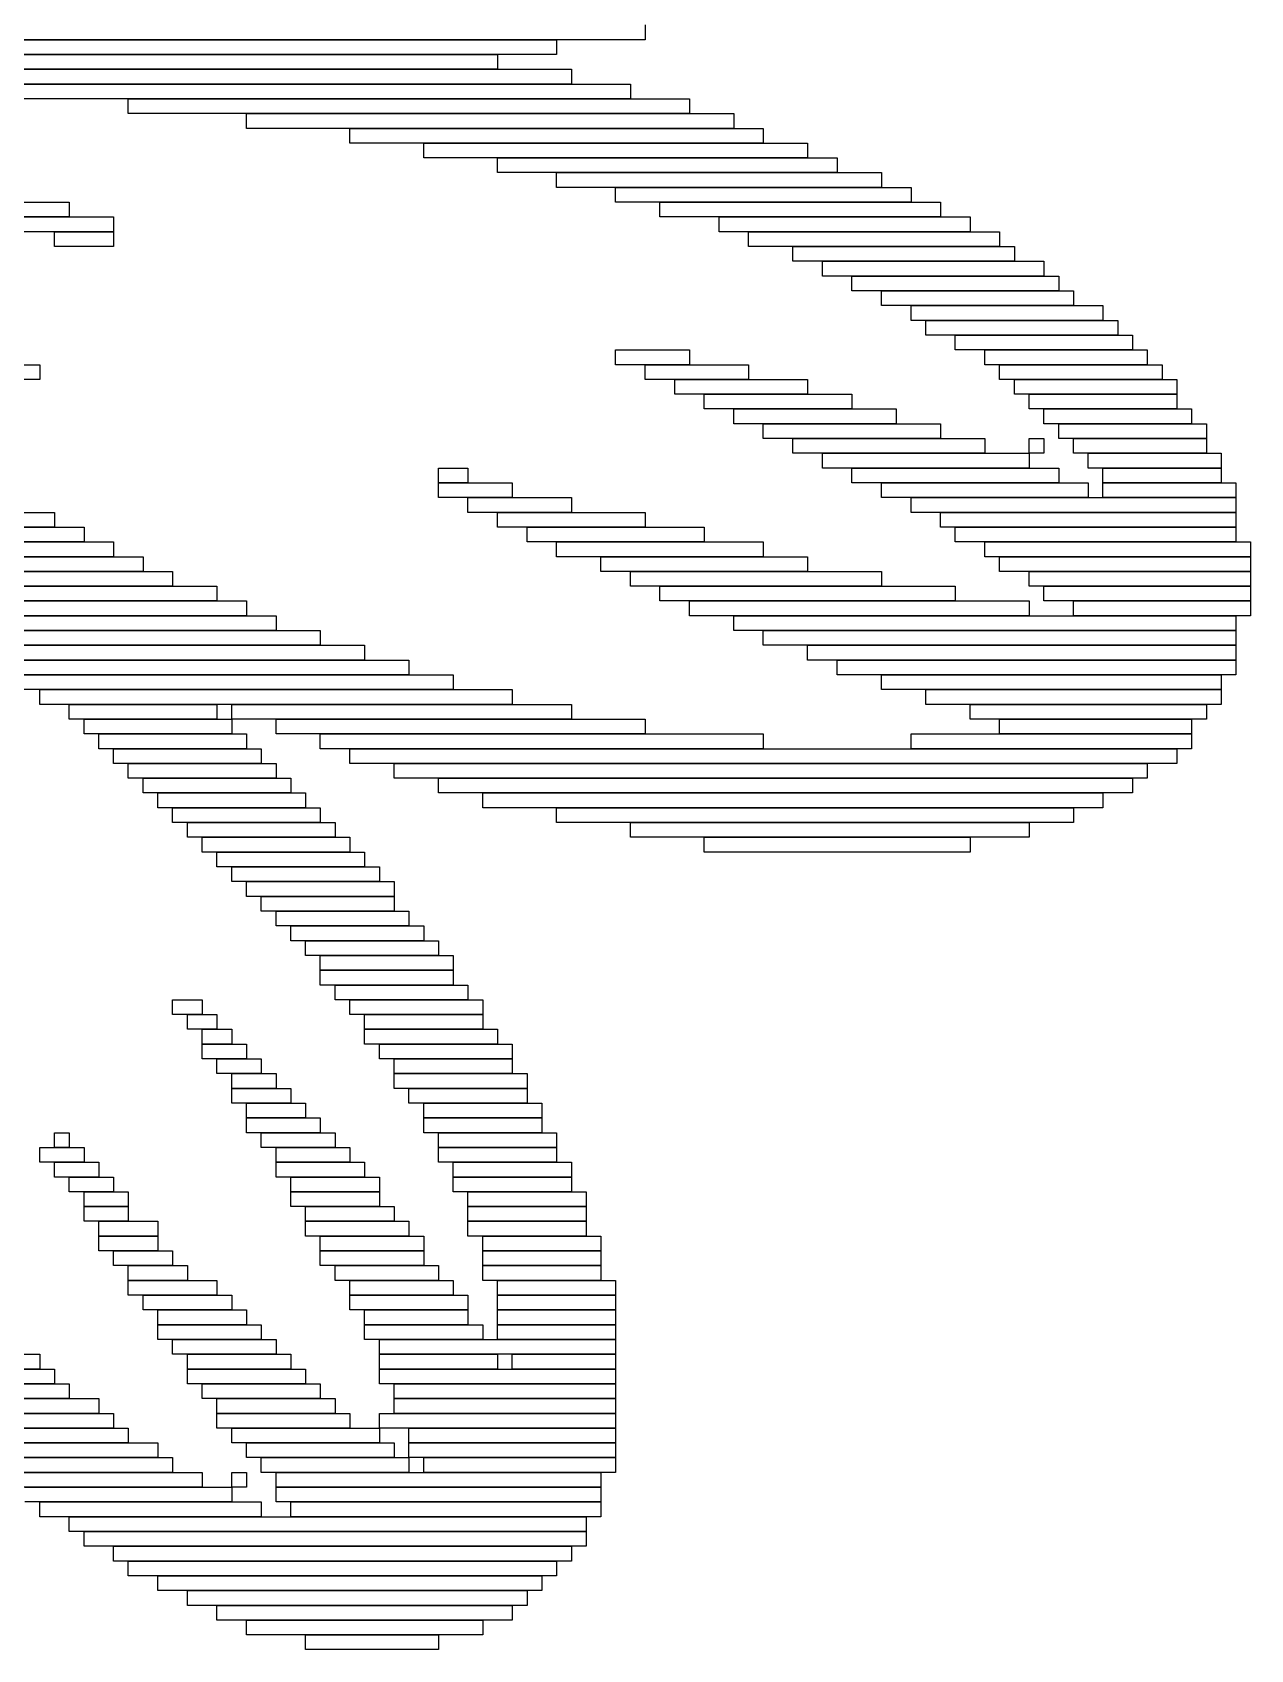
# Model space of a CAD drawing. Extents: x 369 to 654, y 304 to 721.
# Drawn here: x 571.5 to 654, y 471 to 580.5 of the extents above; entities that cross this region are included whole.
import ezdxf

# ---------------------------------------------------------------- set-up
doc = ezdxf.new("R2010")
doc.units = 0

msp = doc.modelspace()

# ---------------------------------------------------------------- linework, layer by layer
for p, q in [((613, 581), (613, 580)), ((613, 580), (408, 580)), ((412, 580), (607, 580)), ((607, 580), (607, 579)), ((607, 579), (412, 579)), ((416, 579), (603, 579)), ((603, 579), (603, 578)), ((603, 578), (416, 578)), ((421, 578), (608, 578)), ((608, 578), (608, 577)), ((608, 577), (421, 577)), ((568, 577), (612, 577)), ((612, 576), (568, 576)), ((578, 576), (616, 576)), ((578, 575), (578, 576)), ((612, 577), (612, 576)), ((616, 576), (616, 575)), ((616, 575), (578, 575)), ((586, 575), (619, 575)), ((586, 574), (586, 575)), ((619, 575), (619, 574)), ((619, 574), (586, 574)), ((593, 574), (621, 574)), ((593, 573), (593, 574)), ((621, 574), (621, 573)), ((621, 573), (593, 573)), ((598, 573), (624, 573)), ((598, 572), (598, 573)), ((624, 573), (624, 572)), ((624, 572), (598, 572)), ((603, 572), (626, 572)), ((603, 571), (603, 572)), ((626, 572), (626, 571)), ((626, 571), (603, 571)), ((607, 571), (629, 571)), ((607, 570), (607, 571)), ((629, 571), (629, 570)), ((629, 570), (607, 570)), ((611, 570), (631, 570)), ((611, 569), (611, 570)), ((631, 570), (631, 569)), ((563, 569), (574, 569)), ((574, 569), (574, 568)), ((631, 569), (611, 569)), ((614, 569), (633, 569)), ((614, 568), (614, 569)), ((633, 569), (633, 568)), ((574, 568), (563, 568)), ((569, 568), (577, 568)), ((577, 568), (577, 567)), ((633, 568), (614, 568)), ((618, 568), (635, 568)), ((618, 567), (618, 568)), ((635, 568), (635, 567)), ((577, 567), (569, 567)), ((573, 567), (577, 567)), ((573, 566), (573, 567)), ((577, 567), (577, 566)), ((635, 567), (618, 567)), ((620, 567), (637, 567)), ((620, 566), (620, 567)), ((637, 567), (637, 566)), ((577, 566), (573, 566)), ((637, 566), (620, 566)), ((623, 566), (638, 566)), ((623, 565), (623, 566)), ((638, 566), (638, 565)), ((638, 565), (623, 565)), ((625, 565), (640, 565)), ((625, 564), (625, 565)), ((640, 564), (625, 564)), ((627, 564), (641, 564)), ((627, 563), (627, 564)), ((640, 565), (640, 564)), ((641, 564), (641, 563)), ((641, 563), (627, 563)), ((629, 563), (642, 563)), ((629, 562), (629, 563)), ((642, 563), (642, 562)), ((642, 562), (629, 562)), ((631, 562), (644, 562)), ((631, 561), (631, 562)), ((644, 562), (644, 561)), ((644, 561), (631, 561)), ((632, 561), (645, 561)), ((632, 560), (632, 561)), ((645, 561), (645, 560)), ((645, 560), (632, 560)), ((634, 560), (646, 560)), ((634, 559), (634, 560)), ((646, 560), (646, 559)), ((611, 559), (616, 559)), ((611, 558), (611, 559)), ((616, 559), (616, 558)), ((646, 559), (634, 559)), ((636, 559), (647, 559)), ((636, 558), (636, 559)), ((647, 559), (647, 558)), ((569, 558), (572, 558)), ((572, 558), (572, 557)), ((616, 558), (611, 558)), ((613, 558), (620, 558)), ((613, 557), (613, 558)), ((620, 558), (620, 557)), ((647, 558), (636, 558)), ((637, 558), (648, 558)), ((637, 557), (637, 558)), ((648, 558), (648, 557)), ((572, 557), (569, 557)), ((620, 557), (613, 557)), ((615, 557), (624, 557)), ((615, 556), (615, 557)), ((624, 557), (624, 556)), ((648, 557), (637, 557)), ((638, 557), (649, 557)), ((638, 556), (638, 557)), ((649, 557), (649, 556)), ((624, 556), (615, 556)), ((617, 556), (627, 556)), ((617, 555), (617, 556)), ((627, 556), (627, 555)), ((649, 556), (638, 556)), ((639, 556), (649, 556)), ((639, 555), (639, 556)), ((649, 556), (649, 555)), ((627, 555), (617, 555)), ((619, 555), (630, 555)), ((619, 554), (619, 555)), ((630, 555), (630, 554)), ((649, 555), (639, 555)), ((640, 555), (650, 555)), ((640, 554), (640, 555)), ((650, 555), (650, 554)), ((630, 554), (619, 554)), ((621, 554), (633, 554)), ((621, 553), (621, 554)), ((633, 553), (621, 553)), ((623, 553), (636, 553)), ((623, 552), (623, 553)), ((633, 554), (633, 553)), ((636, 553), (636, 552)), ((639, 553), (640, 553)), ((639, 552), (639, 553)), ((650, 554), (640, 554)), ((640, 553), (640, 552)), ((641, 554), (651, 554)), ((641, 553), (641, 554)), ((651, 553), (641, 553)), ((642, 553), (651, 553)), ((642, 552), (642, 553)), ((651, 554), (651, 553)), ((651, 553), (651, 552)), ((636, 552), (623, 552)), ((625, 552), (639, 552)), ((625, 551), (625, 552)), ((640, 552), (639, 552)), ((639, 552), (639, 551)), ((651, 552), (642, 552)), ((643, 552), (652, 552)), ((643, 551), (643, 552)), ((652, 552), (652, 551)), ((599, 551), (601, 551)), ((599, 550), (599, 551)), ((601, 551), (601, 550)), ((639, 551), (625, 551)), ((627, 551), (641, 551)), ((627, 550), (627, 551)), ((641, 551), (641, 550)), ((652, 551), (643, 551)), ((644, 551), (652, 551)), ((644, 550), (644, 551)), ((652, 551), (652, 550)), ((601, 550), (599, 550)), ((599, 550), (604, 550)), ((599, 549), (599, 550)), ((604, 550), (604, 549)), ((641, 550), (627, 550)), ((629, 550), (643, 550)), ((629, 549), (629, 550)), ((643, 550), (643, 549)), ((652, 550), (644, 550)), ((644, 550), (653, 550)), ((644, 549), (644, 550)), ((653, 550), (653, 549)), ((604, 549), (599, 549)), ((601, 549), (608, 549)), ((601, 548), (601, 549)), ((608, 549), (608, 548)), ((643, 549), (629, 549)), ((631, 549), (653, 549)), ((631, 548), (631, 549)), ((653, 549), (644, 549)), ((653, 549), (653, 548)), ((555, 548), (573, 548)), ((573, 548), (573, 547)), ((608, 548), (601, 548)), ((603, 548), (613, 548)), ((603, 547), (603, 548)), ((613, 548), (613, 547)), ((653, 548), (631, 548)), ((633, 548), (653, 548)), ((633, 547), (633, 548)), ((653, 548), (653, 547)), ((573, 547), (555, 547)), ((557, 547), (575, 547)), ((575, 547), (575, 546)), ((613, 547), (603, 547)), ((605, 547), (617, 547)), ((605, 546), (605, 547)), ((617, 547), (617, 546)), ((653, 547), (633, 547)), ((634, 547), (653, 547)), ((634, 546), (634, 547)), ((653, 547), (653, 546)), ((575, 546), (557, 546)), ((558, 546), (577, 546)), ((577, 546), (577, 545)), ((617, 546), (605, 546)), ((607, 546), (621, 546)), ((607, 545), (607, 546)), ((621, 546), (621, 545)), ((653, 546), (634, 546)), ((636, 546), (654, 546)), ((636, 545), (636, 546)), ((654, 546), (654, 545)), ((577, 545), (558, 545)), ((559, 545), (579, 545)), ((579, 545), (579, 544)), ((621, 545), (607, 545)), ((610, 545), (624, 545)), ((610, 544), (610, 545)), ((624, 545), (624, 544)), ((654, 545), (636, 545)), ((637, 545), (654, 545)), ((637, 544), (637, 545)), ((654, 545), (654, 544)), ((579, 544), (559, 544)), ((560, 544), (581, 544)), ((581, 544), (581, 543)), ((624, 544), (610, 544)), ((612, 544), (629, 544)), ((612, 543), (612, 544)), ((629, 544), (629, 543)), ((654, 544), (637, 544)), ((639, 544), (654, 544)), ((639, 543), (639, 544)), ((654, 544), (654, 543)), ((581, 543), (560, 543)), ((562, 543), (584, 543)), ((584, 543), (584, 542)), ((629, 543), (612, 543)), ((614, 543), (634, 543)), ((614, 542), (614, 543)), ((634, 543), (634, 542)), ((654, 543), (639, 543)), ((640, 543), (654, 543)), ((640, 542), (640, 543)), ((654, 543), (654, 542)), ((584, 542), (562, 542)), ((563, 542), (586, 542)), ((586, 541), (563, 541)), ((564, 541), (588, 541)), ((586, 542), (586, 541)), ((588, 541), (588, 540)), ((634, 542), (614, 542)), ((616, 542), (639, 542)), ((616, 541), (616, 542)), ((639, 541), (616, 541)), ((619, 541), (653, 541)), ((619, 540), (619, 541)), ((639, 542), (639, 541)), ((654, 542), (640, 542)), ((642, 542), (654, 542)), ((642, 541), (642, 542)), ((654, 541), (642, 541)), ((653, 541), (653, 540)), ((654, 542), (654, 541)), ((588, 540), (564, 540)), ((565, 540), (591, 540)), ((591, 540), (591, 539)), ((653, 540), (619, 540)), ((621, 540), (653, 540)), ((621, 539), (621, 540)), ((653, 540), (653, 539)), ((591, 539), (565, 539)), ((566, 539), (594, 539)), ((594, 539), (594, 538)), ((653, 539), (621, 539)), ((624, 539), (653, 539)), ((624, 538), (624, 539)), ((653, 539), (653, 538)), ((594, 538), (566, 538)), ((567, 538), (597, 538)), ((597, 538), (597, 537)), ((653, 538), (624, 538)), ((626, 538), (653, 538)), ((626, 537), (626, 538)), ((653, 538), (653, 537)), ((597, 537), (567, 537)), ((569, 537), (600, 537)), ((600, 537), (600, 536)), ((653, 537), (626, 537)), ((629, 537), (652, 537)), ((629, 536), (629, 537)), ((652, 537), (652, 536)), ((600, 536), (569, 536)), ((572, 536), (604, 536)), ((572, 535), (572, 536)), ((604, 536), (604, 535)), ((652, 536), (629, 536)), ((632, 536), (652, 536)), ((632, 535), (632, 536)), ((652, 536), (652, 535)), ((604, 535), (572, 535)), ((574, 535), (584, 535)), ((574, 534), (574, 535)), ((584, 535), (584, 534)), ((585, 535), (608, 535)), ((585, 534), (585, 535)), ((608, 535), (608, 534)), ((652, 535), (632, 535)), ((635, 535), (651, 535)), ((635, 534), (635, 535)), ((651, 535), (651, 534)), ((584, 534), (574, 534)), ((575, 534), (585, 534)), ((575, 533), (575, 534)), ((608, 534), (585, 534)), ((585, 534), (585, 533)), ((588, 534), (613, 534)), ((588, 533), (588, 534)), ((613, 534), (613, 533)), ((651, 534), (635, 534)), ((637, 534), (650, 534)), ((637, 533), (637, 534)), ((650, 534), (650, 533)), ((585, 533), (575, 533)), ((576, 533), (586, 533)), ((576, 532), (576, 533)), ((586, 533), (586, 532)), ((613, 533), (588, 533)), ((591, 533), (621, 533)), ((591, 532), (591, 533)), ((621, 533), (621, 532)), ((631, 533), (650, 533)), ((631, 532), (631, 533)), ((650, 533), (637, 533)), ((650, 533), (650, 532)), ((586, 532), (576, 532)), ((577, 532), (587, 532)), ((577, 531), (577, 532)), ((587, 532), (587, 531)), ((621, 532), (591, 532)), ((593, 532), (649, 532)), ((593, 531), (593, 532)), ((650, 532), (631, 532)), ((649, 532), (649, 531)), ((587, 531), (577, 531)), ((578, 531), (588, 531)), ((578, 530), (578, 531)), ((588, 530), (578, 530)), ((579, 530), (589, 530)), ((579, 529), (579, 530)), ((588, 531), (588, 530)), ((589, 530), (589, 529)), ((649, 531), (593, 531)), ((596, 531), (647, 531)), ((596, 530), (596, 531)), ((647, 530), (596, 530)), ((599, 530), (646, 530)), ((599, 529), (599, 530)), ((646, 530), (646, 529)), ((647, 531), (647, 530)), ((589, 529), (579, 529)), ((580, 529), (590, 529)), ((580, 528), (580, 529)), ((590, 529), (590, 528)), ((646, 529), (599, 529)), ((602, 529), (644, 529)), ((602, 528), (602, 529)), ((644, 529), (644, 528)), ((590, 528), (580, 528)), ((581, 528), (591, 528)), ((581, 527), (581, 528)), ((591, 528), (591, 527)), ((644, 528), (602, 528)), ((607, 528), (642, 528)), ((607, 527), (607, 528)), ((642, 528), (642, 527)), ((591, 527), (581, 527)), ((582, 527), (592, 527)), ((582, 526), (582, 527)), ((592, 527), (592, 526)), ((642, 527), (607, 527)), ((612, 527), (639, 527)), ((612, 526), (612, 527)), ((639, 527), (639, 526)), ((592, 526), (582, 526)), ((583, 526), (593, 526)), ((583, 525), (583, 526)), ((593, 526), (593, 525)), ((639, 526), (612, 526)), ((617, 526), (635, 526)), ((617, 525), (617, 526)), ((635, 526), (635, 525)), ((593, 525), (583, 525)), ((584, 525), (594, 525)), ((584, 524), (584, 525)), ((594, 525), (594, 524)), ((635, 525), (617, 525)), ((594, 524), (584, 524)), ((585, 524), (595, 524)), ((585, 523), (585, 524)), ((595, 524), (595, 523)), ((595, 523), (585, 523)), ((586, 523), (596, 523)), ((586, 522), (586, 523)), ((596, 523), (596, 522)), ((596, 522), (586, 522)), ((587, 522), (596, 522)), ((587, 521), (587, 522)), ((596, 522), (596, 521)), ((596, 521), (587, 521)), ((588, 521), (597, 521)), ((588, 520), (588, 521)), ((597, 521), (597, 520)), ((597, 520), (588, 520)), ((589, 520), (598, 520)), ((589, 519), (589, 520)), ((598, 520), (598, 519)), ((598, 519), (589, 519)), ((590, 519), (599, 519)), ((590, 518), (590, 519)), ((599, 518), (590, 518)), ((591, 518), (600, 518)), ((591, 517), (591, 518)), ((599, 519), (599, 518)), ((600, 518), (600, 517)), ((600, 517), (591, 517)), ((591, 517), (600, 517)), ((591, 516), (591, 517)), ((600, 517), (600, 516)), ((600, 516), (591, 516)), ((592, 516), (601, 516)), ((592, 515), (592, 516)), ((601, 516), (601, 515)), ((581, 515), (583, 515)), ((581, 514), (581, 515)), ((583, 515), (583, 514)), ((601, 515), (592, 515)), ((593, 515), (602, 515)), ((593, 514), (593, 515)), ((602, 515), (602, 514)), ((583, 514), (581, 514)), ((582, 514), (584, 514)), ((582, 513), (582, 514)), ((584, 514), (584, 513)), ((602, 514), (593, 514)), ((594, 514), (602, 514)), ((594, 513), (594, 514)), ((602, 514), (602, 513)), ((584, 513), (582, 513)), ((583, 513), (585, 513)), ((583, 512), (583, 513)), ((585, 513), (585, 512)), ((602, 513), (594, 513)), ((594, 513), (603, 513)), ((594, 512), (594, 513)), ((603, 513), (603, 512)), ((585, 512), (583, 512)), ((583, 512), (586, 512)), ((583, 511), (583, 512)), ((586, 512), (586, 511)), ((603, 512), (594, 512)), ((595, 512), (604, 512)), ((595, 511), (595, 512)), ((604, 512), (604, 511)), ((586, 511), (583, 511)), ((584, 511), (587, 511)), ((584, 510), (584, 511)), ((587, 511), (587, 510)), ((604, 511), (595, 511)), ((596, 511), (604, 511)), ((596, 510), (596, 511)), ((604, 511), (604, 510)), ((587, 510), (584, 510)), ((585, 510), (588, 510)), ((585, 509), (585, 510)), ((588, 510), (588, 509)), ((604, 510), (596, 510)), ((596, 510), (605, 510)), ((596, 509), (596, 510)), ((605, 510), (605, 509)), ((588, 509), (585, 509)), ((585, 509), (589, 509)), ((585, 508), (585, 509)), ((589, 509), (589, 508)), ((605, 509), (596, 509)), ((597, 509), (605, 509)), ((597, 508), (597, 509)), ((605, 509), (605, 508)), ((589, 508), (585, 508)), ((586, 508), (590, 508)), ((586, 507), (586, 508)), ((590, 507), (586, 507)), ((586, 507), (591, 507)), ((586, 506), (586, 507)), ((590, 508), (590, 507)), ((591, 507), (591, 506)), ((605, 508), (597, 508)), ((598, 508), (606, 508)), ((598, 507), (598, 508)), ((606, 507), (598, 507)), ((598, 507), (606, 507)), ((598, 506), (598, 507)), ((606, 508), (606, 507)), ((606, 507), (606, 506)), ((573, 506), (574, 506)), ((573, 505), (573, 506)), ((574, 506), (574, 505)), ((591, 506), (586, 506)), ((587, 506), (592, 506)), ((587, 505), (587, 506)), ((592, 506), (592, 505)), ((606, 506), (598, 506)), ((599, 506), (607, 506)), ((599, 505), (599, 506)), ((607, 506), (607, 505)), ((572, 505), (575, 505)), ((572, 504), (572, 505)), ((574, 505), (573, 505)), ((575, 505), (575, 504)), ((592, 505), (587, 505)), ((588, 505), (593, 505)), ((588, 504), (588, 505)), ((593, 505), (593, 504)), ((607, 505), (599, 505)), ((599, 505), (607, 505)), ((599, 504), (599, 505)), ((607, 505), (607, 504)), ((575, 504), (572, 504)), ((573, 504), (576, 504)), ((573, 503), (573, 504)), ((576, 504), (576, 503)), ((593, 504), (588, 504)), ((588, 504), (594, 504)), ((588, 503), (588, 504)), ((594, 504), (594, 503)), ((607, 504), (599, 504)), ((600, 504), (608, 504)), ((600, 503), (600, 504)), ((608, 504), (608, 503)), ((576, 503), (573, 503)), ((574, 503), (577, 503)), ((574, 502), (574, 503)), ((577, 503), (577, 502)), ((594, 503), (588, 503)), ((589, 503), (595, 503)), ((589, 502), (589, 503)), ((595, 503), (595, 502)), ((608, 503), (600, 503)), ((600, 503), (608, 503)), ((600, 502), (600, 503)), ((608, 503), (608, 502)), ((577, 502), (574, 502)), ((575, 502), (578, 502)), ((575, 501), (575, 502)), ((578, 502), (578, 501)), ((595, 502), (589, 502)), ((589, 502), (595, 502)), ((589, 501), (589, 502)), ((595, 502), (595, 501)), ((608, 502), (600, 502)), ((601, 502), (609, 502)), ((601, 501), (601, 502)), ((609, 502), (609, 501)), ((578, 501), (575, 501)), ((575, 501), (578, 501)), ((575, 500), (575, 501)), ((578, 501), (578, 500)), ((595, 501), (589, 501)), ((590, 501), (596, 501)), ((590, 500), (590, 501)), ((596, 501), (596, 500)), ((609, 501), (601, 501)), ((601, 501), (609, 501)), ((601, 500), (601, 501)), ((609, 501), (609, 500)), ((578, 500), (575, 500)), ((576, 500), (580, 500)), ((576, 499), (576, 500)), ((580, 500), (580, 499)), ((596, 500), (590, 500)), ((590, 500), (597, 500)), ((590, 499), (590, 500)), ((597, 500), (597, 499)), ((609, 500), (601, 500)), ((601, 500), (609, 500)), ((601, 499), (601, 500)), ((609, 500), (609, 499)), ((580, 499), (576, 499)), ((576, 499), (580, 499)), ((576, 498), (576, 499)), ((580, 499), (580, 498)), ((597, 499), (590, 499)), ((591, 499), (598, 499)), ((591, 498), (591, 499)), ((598, 499), (598, 498)), ((609, 499), (601, 499)), ((602, 499), (610, 499)), ((602, 498), (602, 499)), ((610, 499), (610, 498)), ((580, 498), (576, 498)), ((577, 498), (581, 498)), ((577, 497), (577, 498)), ((581, 498), (581, 497)), ((598, 498), (591, 498)), ((591, 498), (598, 498)), ((591, 497), (591, 498)), ((598, 498), (598, 497)), ((610, 498), (602, 498)), ((602, 498), (610, 498)), ((602, 497), (602, 498)), ((610, 498), (610, 497)), ((581, 497), (577, 497)), ((578, 497), (582, 497)), ((578, 496), (578, 497)), ((582, 497), (582, 496)), ((598, 497), (591, 497)), ((592, 497), (599, 497)), ((592, 496), (592, 497)), ((599, 497), (599, 496)), ((610, 497), (602, 497)), ((602, 497), (610, 497)), ((602, 496), (602, 497)), ((610, 497), (610, 496)), ((582, 496), (578, 496)), ((578, 496), (584, 496)), ((578, 495), (578, 496)), ((584, 495), (578, 495)), ((579, 495), (585, 495)), ((579, 494), (579, 495)), ((584, 496), (584, 495)), ((585, 495), (585, 494)), ((599, 496), (592, 496)), ((593, 496), (600, 496)), ((593, 495), (593, 496)), ((600, 495), (593, 495)), ((593, 495), (601, 495)), ((593, 494), (593, 495)), ((600, 496), (600, 495)), ((601, 495), (601, 494)), ((610, 496), (602, 496)), ((603, 496), (611, 496)), ((603, 495), (603, 496)), ((611, 495), (603, 495)), ((603, 495), (611, 495)), ((603, 494), (603, 495)), ((611, 496), (611, 495)), ((611, 495), (611, 494)), ((585, 494), (579, 494)), ((580, 494), (586, 494)), ((580, 493), (580, 494)), ((586, 494), (586, 493)), ((601, 494), (593, 494)), ((594, 494), (601, 494)), ((594, 493), (594, 494)), ((601, 494), (601, 493)), ((611, 494), (603, 494)), ((603, 494), (611, 494)), ((603, 493), (603, 494)), ((611, 494), (611, 493)), ((586, 493), (580, 493)), ((580, 493), (587, 493)), ((580, 492), (580, 493)), ((587, 493), (587, 492)), ((601, 493), (594, 493)), ((594, 493), (602, 493)), ((594, 492), (594, 493)), ((602, 493), (602, 492)), ((611, 493), (603, 493)), ((603, 493), (611, 493)), ((603, 492), (603, 493)), ((611, 493), (611, 492)), ((587, 492), (580, 492)), ((581, 492), (588, 492)), ((581, 491), (581, 492)), ((588, 492), (588, 491)), ((602, 492), (594, 492)), ((595, 492), (611, 492)), ((595, 491), (595, 492)), ((611, 492), (603, 492)), ((611, 492), (611, 491)), ((562, 491), (572, 491)), ((572, 491), (572, 490)), ((588, 491), (581, 491)), ((582, 491), (589, 491)), ((582, 490), (582, 491)), ((589, 491), (589, 490)), ((611, 491), (595, 491)), ((595, 491), (603, 491)), ((595, 490), (595, 491)), ((603, 491), (603, 490)), ((604, 491), (611, 491)), ((604, 490), (604, 491)), ((611, 491), (611, 490)), ((572, 490), (562, 490)), ((563, 490), (573, 490)), ((573, 490), (573, 489)), ((589, 490), (582, 490)), ((582, 490), (590, 490)), ((582, 489), (582, 490)), ((590, 490), (590, 489)), ((603, 490), (595, 490)), ((595, 490), (611, 490)), ((595, 489), (595, 490)), ((611, 490), (604, 490)), ((611, 490), (611, 489)), ((573, 489), (563, 489)), ((564, 489), (574, 489)), ((574, 489), (574, 488)), ((590, 489), (582, 489)), ((583, 489), (591, 489)), ((583, 488), (583, 489)), ((591, 489), (591, 488)), ((611, 489), (595, 489)), ((596, 489), (611, 489)), ((596, 488), (596, 489)), ((611, 489), (611, 488)), ((574, 488), (564, 488)), ((565, 488), (576, 488)), ((576, 488), (576, 487)), ((591, 488), (583, 488)), ((584, 488), (592, 488)), ((584, 487), (584, 488)), ((592, 488), (592, 487)), ((611, 488), (596, 488)), ((596, 488), (611, 488)), ((596, 487), (596, 488)), ((611, 488), (611, 487)), ((576, 487), (565, 487)), ((566, 487), (577, 487)), ((577, 487), (577, 486)), ((592, 487), (584, 487)), ((584, 487), (593, 487)), ((584, 486), (584, 487)), ((593, 487), (593, 486)), ((595, 487), (611, 487)), ((595, 486), (595, 487)), ((611, 487), (596, 487)), ((611, 487), (611, 486)), ((577, 486), (566, 486)), ((567, 486), (578, 486)), ((578, 486), (578, 485)), ((593, 486), (584, 486)), ((585, 486), (595, 486)), ((585, 485), (585, 486)), ((611, 486), (595, 486)), ((595, 486), (595, 485)), ((597, 486), (611, 486)), ((597, 485), (597, 486)), ((611, 486), (611, 485)), ((578, 485), (567, 485)), ((568, 485), (580, 485)), ((580, 484), (568, 484)), ((569, 484), (581, 484)), ((580, 485), (580, 484)), ((581, 484), (581, 483)), ((595, 485), (585, 485)), ((586, 485), (596, 485)), ((586, 484), (586, 485)), ((596, 484), (586, 484)), ((587, 484), (597, 484)), ((587, 483), (587, 484)), ((596, 485), (596, 484)), ((611, 485), (597, 485)), ((597, 485), (611, 485)), ((597, 484), (597, 485)), ((611, 484), (597, 484)), ((597, 484), (597, 483)), ((598, 484), (611, 484)), ((598, 483), (598, 484)), ((611, 485), (611, 484)), ((611, 484), (611, 483)), ((581, 483), (569, 483)), ((570, 483), (583, 483)), ((583, 483), (583, 482)), ((585, 483), (586, 483)), ((585, 482), (585, 483)), ((586, 483), (586, 482)), ((597, 483), (587, 483)), ((588, 483), (610, 483)), ((588, 482), (588, 483)), ((611, 483), (598, 483)), ((610, 483), (610, 482)), ((583, 482), (570, 482)), ((571, 482), (585, 482)), ((586, 482), (585, 482)), ((585, 482), (585, 481)), ((610, 482), (588, 482)), ((588, 482), (610, 482)), ((588, 481), (588, 482)), ((610, 482), (610, 481)), ((585, 481), (571, 481)), ((572, 481), (587, 481)), ((572, 480), (572, 481)), ((587, 481), (587, 480)), ((610, 481), (588, 481)), ((589, 481), (610, 481)), ((589, 480), (589, 481)), ((610, 481), (610, 480)), ((587, 480), (572, 480)), ((574, 480), (609, 480)), ((574, 479), (574, 480)), ((610, 480), (589, 480)), ((609, 480), (609, 479)), ((609, 479), (574, 479)), ((575, 479), (609, 479)), ((575, 478), (575, 479)), ((609, 479), (609, 478)), ((609, 478), (575, 478)), ((577, 478), (608, 478)), ((577, 477), (577, 478)), ((608, 478), (608, 477)), ((608, 477), (577, 477)), ((578, 477), (607, 477)), ((578, 476), (578, 477)), ((607, 477), (607, 476)), ((607, 476), (578, 476)), ((580, 476), (606, 476)), ((580, 475), (580, 476)), ((606, 476), (606, 475)), ((606, 475), (580, 475)), ((582, 475), (605, 475)), ((582, 474), (582, 475)), ((605, 475), (605, 474)), ((605, 474), (582, 474)), ((584, 474), (604, 474)), ((584, 473), (584, 474)), ((604, 474), (604, 473)), ((604, 473), (584, 473)), ((586, 473), (602, 473)), ((586, 472), (586, 473)), ((602, 472), (586, 472)), ((590, 472), (599, 472)), ((590, 471), (590, 472)), ((599, 472), (599, 471)), ((602, 473), (602, 472)), ((599, 471), (590, 471))]:
    msp.add_line(p, q)

doc.saveas('drawing.dxf')
